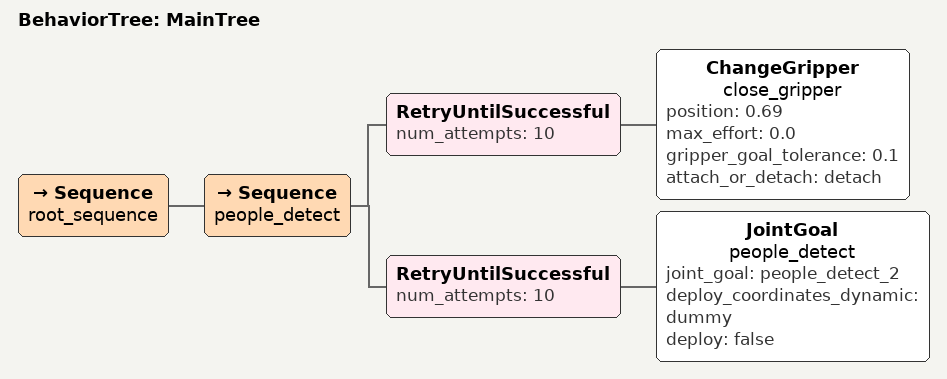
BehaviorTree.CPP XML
<root BTCPP_format="4" >
<BehaviorTree ID="MainTree">
<Sequence name="root_sequence">
    <Sequence name="people_detect">
        <RetryUntilSuccessful num_attempts="10">
            <ChangeGripper name="close_gripper" position="0.69" max_effort = "0.0" gripper_goal_tolerance = "0.1" attach_or_detach = "detach"/>
        </RetryUntilSuccessful>
        <RetryUntilSuccessful num_attempts="10">
            <JointGoal name="people_detect" joint_goal="people_detect_2" deploy_coordinates_dynamic="dummy" deploy = "false"/>
        </RetryUntilSuccessful>
    </Sequence>
</Sequence>
</BehaviorTree>
</root>
